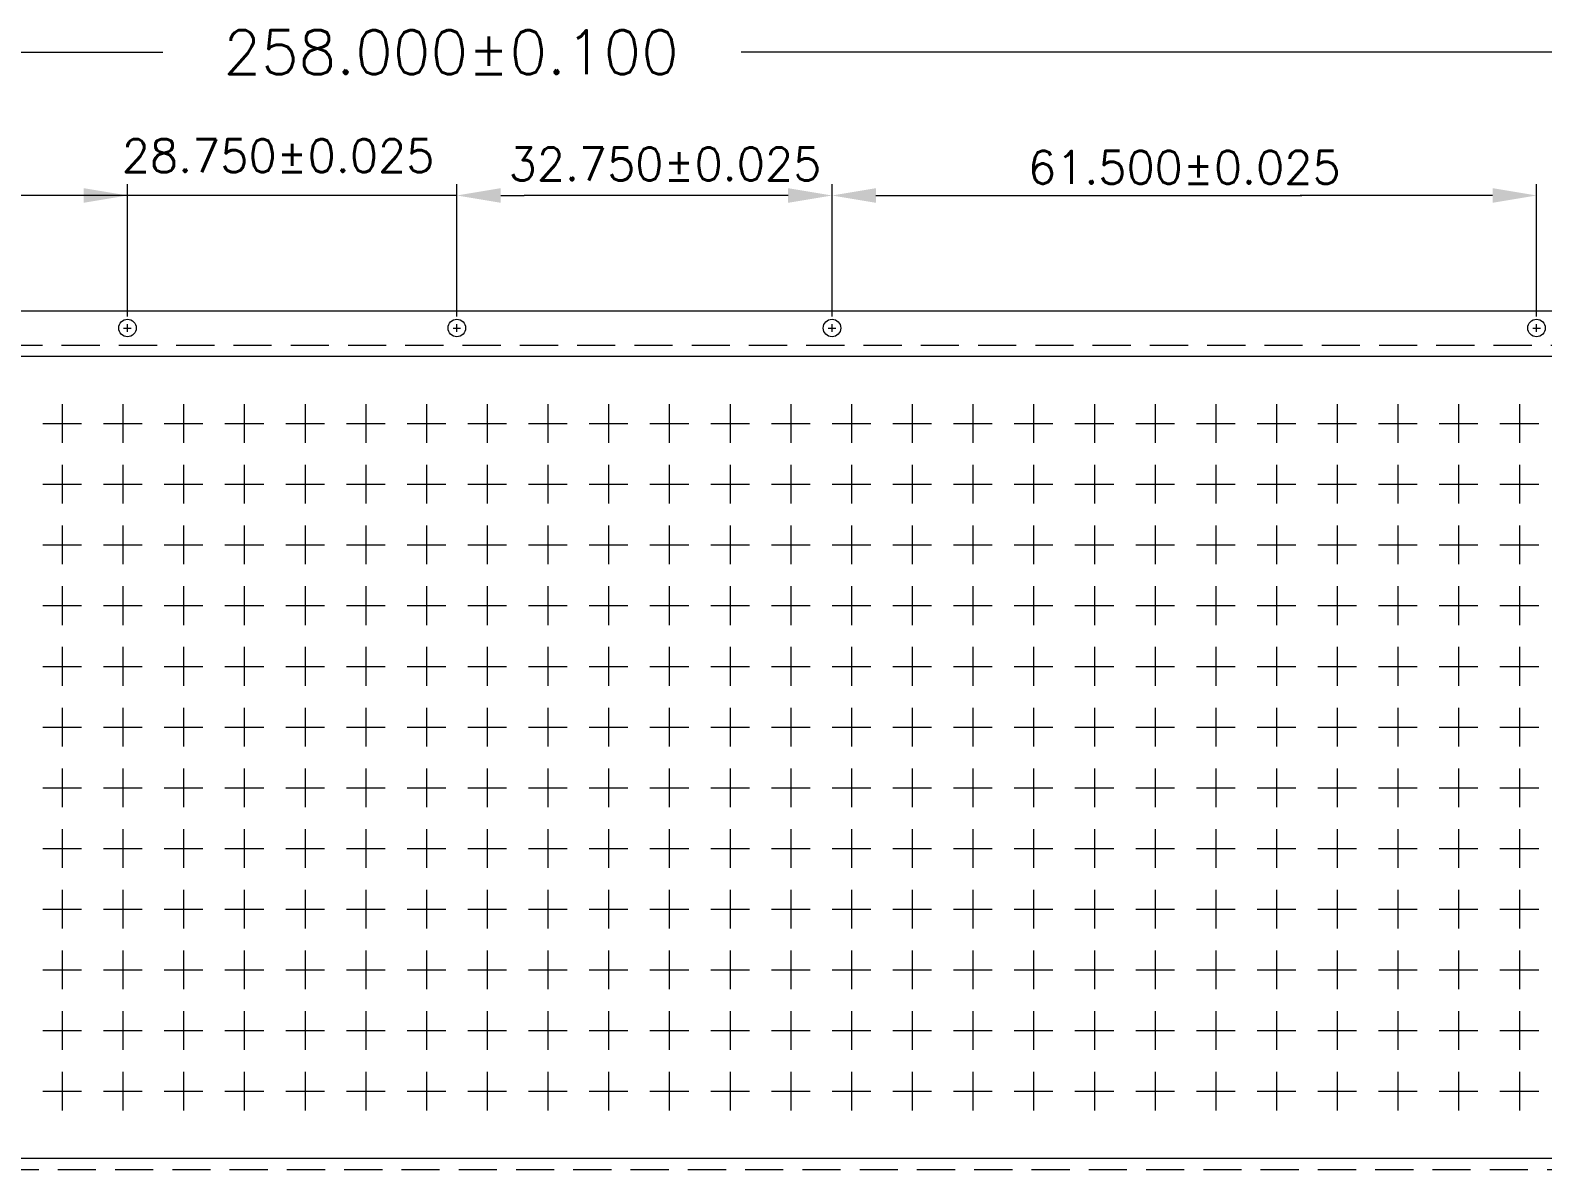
# Model space of a CAD drawing. Header units: millimetres. Extents: x 4026 to 4299, y 1527 to 1783.
# Drawn here: x 4102.36 to 4141.97, y 1619.27 to 1649.11 of the extents above; entities that cross this region are included whole.
import ezdxf

# ---------------------------------------------------------------- set-up
doc = ezdxf.new("R2010")
doc.units = ezdxf.units.MM
doc.linetypes.add('CENTER', pattern=[2, 1.25, -0.25, 0.25, -0.25])
doc.linetypes.add('HIDDEN', pattern=[0.375, 0.25, -0.125])
for name, color, linetype in [('1', 7, 'Continuous'), ('1D', 4, 'Continuous'), ('中心线', 1, 'CENTER')]:
    doc.layers.add(name, color=color, linetype=linetype)
doc.layers.add('标注线', color=3, linetype='Continuous', lineweight=18)
doc.styles.add('SIMPLEX', font='SIMPLEX')

msp = doc.modelspace()

# ---------------------------------------------------------------- linework, layer by layer
at = {"layer": '1', "lineweight": 5}
msp.add_line((4074.9789, 1641.7681, 0.0291), (4151.7789, 1641.7681, 0.0291), dxfattribs=at)
for centre in [(4104.9039, 1641.3145, 0.0291), (4113.5289, 1641.3145, 0.0291), (4123.3539, 1641.3145, 0.0291), (4141.8039, 1641.3145, 0.0291)]:
    msp.add_circle(centre, 0.2286, dxfattribs=at)
at = {"layer": '1D', "lineweight": 5}
for p, q in [((4104.8039, 1641.3145, 0.0291), (4105.0039, 1641.3145, 0.0291)), ((4104.9039, 1641.2145, 0.0291), (4104.9039, 1641.4145, 0.0291)), ((4113.4289, 1641.3145, 0.0291), (4113.6289, 1641.3145, 0.0291)), ((4113.5289, 1641.2145, 0.0291), (4113.5289, 1641.4145, 0.0291)), ((4123.2539, 1641.3145, 0.0291), (4123.4539, 1641.3145, 0.0291)), ((4123.3539, 1641.2145, 0.0291), (4123.3539, 1641.4145, 0.0291)), ((4141.7039, 1641.3145, 0.0291), (4141.9039, 1641.3145, 0.0291)), ((4141.8039, 1641.2145, 0.0291), (4141.8039, 1641.4145, 0.0291))]:
    msp.add_line(p, q, dxfattribs=at)
at = {"layer": '1D', "linetype": 'HIDDEN', "lineweight": 5, "ltscale": 4, "elevation": 0.0291}
msp.add_lwpolyline([(4152.0789, 1619.2681), (4074.6789, 1619.2681), (4074.6789, 1640.8681), (4152.0789, 1640.8681)], close=True, dxfattribs=at)
at = {"layer": '1D', "lineweight": 5, "elevation": 0.0291}
msp.add_lwpolyline([(4076.0289, 1619.5681), (4151.0289, 1619.5681), (4151.0289, 1640.5681), (4076.0289, 1640.5681)], close=True, dxfattribs=at)
at = {"layer": '中心线', "linetype": 'CENTER', "lineweight": 5}
for p, q in [((4103.1939, 1639.3203, 0.0291), (4103.1939, 1638.3059, 0.0291)), ((4104.7839, 1639.3203, 0.0291), (4104.7839, 1638.3059, 0.0291)), ((4106.3739, 1639.3203, 0.0291), (4106.3739, 1638.3059, 0.0291)), ((4107.9639, 1639.3203, 0.0291), (4107.9639, 1638.3059, 0.0291)), ((4109.5539, 1639.3203, 0.0291), (4109.5539, 1638.3059, 0.0291)), ((4111.1439, 1639.3203, 0.0291), (4111.1439, 1638.3059, 0.0291)), ((4112.7339, 1639.3203, 0.0291), (4112.7339, 1638.3059, 0.0291)), ((4114.3239, 1639.3203, 0.0291), (4114.3239, 1638.3059, 0.0291)), ((4115.9139, 1639.3203, 0.0291), (4115.9139, 1638.3059, 0.0291)), ((4117.5039, 1639.3203, 0.0291), (4117.5039, 1638.3059, 0.0291)), ((4119.0939, 1639.3203, 0.0291), (4119.0939, 1638.3059, 0.0291)), ((4120.6839, 1639.3203, 0.0291), (4120.6839, 1638.3059, 0.0291)), ((4122.2739, 1639.3203, 0.0291), (4122.2739, 1638.3059, 0.0291)), ((4123.8639, 1639.3203, 0.0291), (4123.8639, 1638.3059, 0.0291)), ((4125.4539, 1639.3203, 0.0291), (4125.4539, 1638.3059, 0.0291)), ((4127.0439, 1639.3203, 0.0291), (4127.0439, 1638.3059, 0.0291)), ((4128.6339, 1639.3203, 0.0291), (4128.6339, 1638.3059, 0.0291)), ((4130.2239, 1639.3203, 0.0291), (4130.2239, 1638.3059, 0.0291)), ((4131.8139, 1639.3203, 0.0291), (4131.8139, 1638.3059, 0.0291)), ((4133.4039, 1639.3203, 0.0291), (4133.4039, 1638.3059, 0.0291)), ((4134.9939, 1639.3203, 0.0291), (4134.9939, 1638.3059, 0.0291)), ((4136.5839, 1639.3203, 0.0291), (4136.5839, 1638.3059, 0.0291)), ((4138.1739, 1639.3203, 0.0291), (4138.1739, 1638.3059, 0.0291)), ((4139.7639, 1639.3203, 0.0291), (4139.7639, 1638.3059, 0.0291)), ((4141.3539, 1639.3203, 0.0291), (4141.3539, 1638.3059, 0.0291)), ((4102.6867, 1638.8131, 0.0291), (4103.7011, 1638.8131, 0.0291)), ((4104.2767, 1638.8131, 0.0291), (4105.2911, 1638.8131, 0.0291)), ((4105.8667, 1638.8131, 0.0291), (4106.8811, 1638.8131, 0.0291)), ((4107.4567, 1638.8131, 0.0291), (4108.4711, 1638.8131, 0.0291)), ((4109.0467, 1638.8131, 0.0291), (4110.0611, 1638.8131, 0.0291)), ((4110.6367, 1638.8131, 0.0291), (4111.6511, 1638.8131, 0.0291)), ((4112.2267, 1638.8131, 0.0291), (4113.2411, 1638.8131, 0.0291)), ((4113.8167, 1638.8131, 0.0291), (4114.8311, 1638.8131, 0.0291)), ((4115.4067, 1638.8131, 0.0291), (4116.4211, 1638.8131, 0.0291)), ((4116.9967, 1638.8131, 0.0291), (4118.0111, 1638.8131, 0.0291)), ((4118.5867, 1638.8131, 0.0291), (4119.6011, 1638.8131, 0.0291)), ((4120.1767, 1638.8131, 0.0291), (4121.1911, 1638.8131, 0.0291)), ((4121.7667, 1638.8131, 0.0291), (4122.7811, 1638.8131, 0.0291)), ((4123.3567, 1638.8131, 0.0291), (4124.3711, 1638.8131, 0.0291)), ((4124.9467, 1638.8131, 0.0291), (4125.9611, 1638.8131, 0.0291)), ((4126.5367, 1638.8131, 0.0291), (4127.5511, 1638.8131, 0.0291)), ((4128.1267, 1638.8131, 0.0291), (4129.1411, 1638.8131, 0.0291)), ((4129.7167, 1638.8131, 0.0291), (4130.7311, 1638.8131, 0.0291)), ((4131.3067, 1638.8131, 0.0291), (4132.3211, 1638.8131, 0.0291)), ((4132.8967, 1638.8131, 0.0291), (4133.9111, 1638.8131, 0.0291)), ((4134.4867, 1638.8131, 0.0291), (4135.5011, 1638.8131, 0.0291)), ((4136.0767, 1638.8131, 0.0291), (4137.0911, 1638.8131, 0.0291)), ((4137.6667, 1638.8131, 0.0291), (4138.6811, 1638.8131, 0.0291)), ((4139.2567, 1638.8131, 0.0291), (4140.2711, 1638.8131, 0.0291)), ((4140.8467, 1638.8131, 0.0291), (4141.8611, 1638.8131, 0.0291)), ((4103.1939, 1637.7303, 0.0291), (4103.1939, 1636.7159, 0.0291)), ((4104.7839, 1637.7303, 0.0291), (4104.7839, 1636.7159, 0.0291)), ((4106.3739, 1637.7303, 0.0291), (4106.3739, 1636.7159, 0.0291)), ((4107.9639, 1637.7303, 0.0291), (4107.9639, 1636.7159, 0.0291)), ((4109.5539, 1637.7303, 0.0291), (4109.5539, 1636.7159, 0.0291)), ((4111.1439, 1637.7303, 0.0291), (4111.1439, 1636.7159, 0.0291)), ((4112.7339, 1637.7303, 0.0291), (4112.7339, 1636.7159, 0.0291)), ((4114.3239, 1637.7303, 0.0291), (4114.3239, 1636.7159, 0.0291)), ((4115.9139, 1637.7303, 0.0291), (4115.9139, 1636.7159, 0.0291)), ((4117.5039, 1637.7303, 0.0291), (4117.5039, 1636.7159, 0.0291)), ((4119.0939, 1637.7303, 0.0291), (4119.0939, 1636.7159, 0.0291)), ((4120.6839, 1637.7303, 0.0291), (4120.6839, 1636.7159, 0.0291)), ((4122.2739, 1637.7303, 0.0291), (4122.2739, 1636.7159, 0.0291)), ((4123.8639, 1637.7303, 0.0291), (4123.8639, 1636.7159, 0.0291)), ((4125.4539, 1637.7303, 0.0291), (4125.4539, 1636.7159, 0.0291)), ((4127.0439, 1637.7303, 0.0291), (4127.0439, 1636.7159, 0.0291)), ((4128.6339, 1637.7303, 0.0291), (4128.6339, 1636.7159, 0.0291)), ((4130.2239, 1637.7303, 0.0291), (4130.2239, 1636.7159, 0.0291)), ((4131.8139, 1637.7303, 0.0291), (4131.8139, 1636.7159, 0.0291)), ((4133.4039, 1637.7303, 0.0291), (4133.4039, 1636.7159, 0.0291)), ((4134.9939, 1637.7303, 0.0291), (4134.9939, 1636.7159, 0.0291)), ((4136.5839, 1637.7303, 0.0291), (4136.5839, 1636.7159, 0.0291)), ((4138.1739, 1637.7303, 0.0291), (4138.1739, 1636.7159, 0.0291)), ((4139.7639, 1637.7303, 0.0291), (4139.7639, 1636.7159, 0.0291)), ((4141.3539, 1637.7303, 0.0291), (4141.3539, 1636.7159, 0.0291)), ((4102.6867, 1637.2231, 0.0291), (4103.7011, 1637.2231, 0.0291)), ((4104.2767, 1637.2231, 0.0291), (4105.2911, 1637.2231, 0.0291)), ((4105.8667, 1637.2231, 0.0291), (4106.8811, 1637.2231, 0.0291)), ((4107.4567, 1637.2231, 0.0291), (4108.4711, 1637.2231, 0.0291)), ((4109.0467, 1637.2231, 0.0291), (4110.0611, 1637.2231, 0.0291)), ((4110.6367, 1637.2231, 0.0291), (4111.6511, 1637.2231, 0.0291)), ((4112.2267, 1637.2231, 0.0291), (4113.2411, 1637.2231, 0.0291)), ((4113.8167, 1637.2231, 0.0291), (4114.8311, 1637.2231, 0.0291)), ((4115.4067, 1637.2231, 0.0291), (4116.4211, 1637.2231, 0.0291)), ((4116.9967, 1637.2231, 0.0291), (4118.0111, 1637.2231, 0.0291)), ((4118.5867, 1637.2231, 0.0291), (4119.6011, 1637.2231, 0.0291)), ((4120.1767, 1637.2231, 0.0291), (4121.1911, 1637.2231, 0.0291)), ((4121.7667, 1637.2231, 0.0291), (4122.7811, 1637.2231, 0.0291)), ((4123.3567, 1637.2231, 0.0291), (4124.3711, 1637.2231, 0.0291)), ((4124.9467, 1637.2231, 0.0291), (4125.9611, 1637.2231, 0.0291)), ((4126.5367, 1637.2231, 0.0291), (4127.5511, 1637.2231, 0.0291)), ((4128.1267, 1637.2231, 0.0291), (4129.1411, 1637.2231, 0.0291)), ((4129.7167, 1637.2231, 0.0291), (4130.7311, 1637.2231, 0.0291)), ((4131.3067, 1637.2231, 0.0291), (4132.3211, 1637.2231, 0.0291)), ((4132.8967, 1637.2231, 0.0291), (4133.9111, 1637.2231, 0.0291)), ((4134.4867, 1637.2231, 0.0291), (4135.5011, 1637.2231, 0.0291)), ((4136.0767, 1637.2231, 0.0291), (4137.0911, 1637.2231, 0.0291)), ((4137.6667, 1637.2231, 0.0291), (4138.6811, 1637.2231, 0.0291)), ((4139.2567, 1637.2231, 0.0291), (4140.2711, 1637.2231, 0.0291)), ((4140.8467, 1637.2231, 0.0291), (4141.8611, 1637.2231, 0.0291)), ((4103.1939, 1636.1403, 0.0291), (4103.1939, 1635.1259, 0.0291)), ((4104.7839, 1636.1403, 0.0291), (4104.7839, 1635.1259, 0.0291)), ((4106.3739, 1636.1403, 0.0291), (4106.3739, 1635.1259, 0.0291)), ((4107.9639, 1636.1403, 0.0291), (4107.9639, 1635.1259, 0.0291)), ((4109.5539, 1636.1403, 0.0291), (4109.5539, 1635.1259, 0.0291)), ((4111.1439, 1636.1403, 0.0291), (4111.1439, 1635.1259, 0.0291)), ((4112.7339, 1636.1403, 0.0291), (4112.7339, 1635.1259, 0.0291)), ((4114.3239, 1636.1403, 0.0291), (4114.3239, 1635.1259, 0.0291)), ((4115.9139, 1636.1403, 0.0291), (4115.9139, 1635.1259, 0.0291)), ((4117.5039, 1636.1403, 0.0291), (4117.5039, 1635.1259, 0.0291)), ((4119.0939, 1636.1403, 0.0291), (4119.0939, 1635.1259, 0.0291)), ((4120.6839, 1636.1403, 0.0291), (4120.6839, 1635.1259, 0.0291)), ((4122.2739, 1636.1403, 0.0291), (4122.2739, 1635.1259, 0.0291)), ((4123.8639, 1636.1403, 0.0291), (4123.8639, 1635.1259, 0.0291)), ((4125.4539, 1636.1403, 0.0291), (4125.4539, 1635.1259, 0.0291)), ((4127.0439, 1636.1403, 0.0291), (4127.0439, 1635.1259, 0.0291)), ((4128.6339, 1636.1403, 0.0291), (4128.6339, 1635.1259, 0.0291)), ((4130.2239, 1636.1403, 0.0291), (4130.2239, 1635.1259, 0.0291)), ((4131.8139, 1636.1403, 0.0291), (4131.8139, 1635.1259, 0.0291)), ((4133.4039, 1636.1403, 0.0291), (4133.4039, 1635.1259, 0.0291)), ((4134.9939, 1636.1403, 0.0291), (4134.9939, 1635.1259, 0.0291)), ((4136.5839, 1636.1403, 0.0291), (4136.5839, 1635.1259, 0.0291)), ((4138.1739, 1636.1403, 0.0291), (4138.1739, 1635.1259, 0.0291)), ((4139.7639, 1636.1403, 0.0291), (4139.7639, 1635.1259, 0.0291)), ((4141.3539, 1636.1403, 0.0291), (4141.3539, 1635.1259, 0.0291)), ((4102.6867, 1635.6331, 0.0291), (4103.7011, 1635.6331, 0.0291)), ((4104.2767, 1635.6331, 0.0291), (4105.2911, 1635.6331, 0.0291)), ((4105.8667, 1635.6331, 0.0291), (4106.8811, 1635.6331, 0.0291)), ((4107.4567, 1635.6331, 0.0291), (4108.4711, 1635.6331, 0.0291)), ((4109.0467, 1635.6331, 0.0291), (4110.0611, 1635.6331, 0.0291)), ((4110.6367, 1635.6331, 0.0291), (4111.6511, 1635.6331, 0.0291)), ((4112.2267, 1635.6331, 0.0291), (4113.2411, 1635.6331, 0.0291)), ((4113.8167, 1635.6331, 0.0291), (4114.8311, 1635.6331, 0.0291)), ((4115.4067, 1635.6331, 0.0291), (4116.4211, 1635.6331, 0.0291)), ((4116.9967, 1635.6331, 0.0291), (4118.0111, 1635.6331, 0.0291)), ((4118.5867, 1635.6331, 0.0291), (4119.6011, 1635.6331, 0.0291)), ((4120.1767, 1635.6331, 0.0291), (4121.1911, 1635.6331, 0.0291)), ((4121.7667, 1635.6331, 0.0291), (4122.7811, 1635.6331, 0.0291)), ((4123.3567, 1635.6331, 0.0291), (4124.3711, 1635.6331, 0.0291)), ((4124.9467, 1635.6331, 0.0291), (4125.9611, 1635.6331, 0.0291)), ((4126.5367, 1635.6331, 0.0291), (4127.5511, 1635.6331, 0.0291)), ((4128.1267, 1635.6331, 0.0291), (4129.1411, 1635.6331, 0.0291)), ((4129.7167, 1635.6331, 0.0291), (4130.7311, 1635.6331, 0.0291)), ((4131.3067, 1635.6331, 0.0291), (4132.3211, 1635.6331, 0.0291)), ((4132.8967, 1635.6331, 0.0291), (4133.9111, 1635.6331, 0.0291)), ((4134.4867, 1635.6331, 0.0291), (4135.5011, 1635.6331, 0.0291)), ((4136.0767, 1635.6331, 0.0291), (4137.0911, 1635.6331, 0.0291)), ((4137.6667, 1635.6331, 0.0291), (4138.6811, 1635.6331, 0.0291)), ((4139.2567, 1635.6331, 0.0291), (4140.2711, 1635.6331, 0.0291)), ((4140.8467, 1635.6331, 0.0291), (4141.8611, 1635.6331, 0.0291)), ((4103.1939, 1634.5503, 0.0291), (4103.1939, 1633.5359, 0.0291)), ((4104.7839, 1634.5503, 0.0291), (4104.7839, 1633.5359, 0.0291)), ((4106.3739, 1634.5503, 0.0291), (4106.3739, 1633.5359, 0.0291)), ((4107.9639, 1634.5503, 0.0291), (4107.9639, 1633.5359, 0.0291)), ((4109.5539, 1634.5503, 0.0291), (4109.5539, 1633.5359, 0.0291)), ((4111.1439, 1634.5503, 0.0291), (4111.1439, 1633.5359, 0.0291)), ((4112.7339, 1634.5503, 0.0291), (4112.7339, 1633.5359, 0.0291)), ((4114.3239, 1634.5503, 0.0291), (4114.3239, 1633.5359, 0.0291)), ((4115.9139, 1634.5503, 0.0291), (4115.9139, 1633.5359, 0.0291)), ((4117.5039, 1634.5503, 0.0291), (4117.5039, 1633.5359, 0.0291)), ((4119.0939, 1634.5503, 0.0291), (4119.0939, 1633.5359, 0.0291)), ((4120.6839, 1634.5503, 0.0291), (4120.6839, 1633.5359, 0.0291)), ((4122.2739, 1634.5503, 0.0291), (4122.2739, 1633.5359, 0.0291)), ((4123.8639, 1634.5503, 0.0291), (4123.8639, 1633.5359, 0.0291)), ((4125.4539, 1634.5503, 0.0291), (4125.4539, 1633.5359, 0.0291)), ((4127.0439, 1634.5503, 0.0291), (4127.0439, 1633.5359, 0.0291)), ((4128.6339, 1634.5503, 0.0291), (4128.6339, 1633.5359, 0.0291)), ((4130.2239, 1634.5503, 0.0291), (4130.2239, 1633.5359, 0.0291)), ((4131.8139, 1634.5503, 0.0291), (4131.8139, 1633.5359, 0.0291)), ((4133.4039, 1634.5503, 0.0291), (4133.4039, 1633.5359, 0.0291)), ((4134.9939, 1634.5503, 0.0291), (4134.9939, 1633.5359, 0.0291)), ((4136.5839, 1634.5503, 0.0291), (4136.5839, 1633.5359, 0.0291)), ((4138.1739, 1634.5503, 0.0291), (4138.1739, 1633.5359, 0.0291)), ((4139.7639, 1634.5503, 0.0291), (4139.7639, 1633.5359, 0.0291)), ((4141.3539, 1634.5503, 0.0291), (4141.3539, 1633.5359, 0.0291)), ((4102.6867, 1634.0431, 0.0291), (4103.7011, 1634.0431, 0.0291)), ((4104.2767, 1634.0431, 0.0291), (4105.2911, 1634.0431, 0.0291)), ((4105.8667, 1634.0431, 0.0291), (4106.8811, 1634.0431, 0.0291)), ((4107.4567, 1634.0431, 0.0291), (4108.4711, 1634.0431, 0.0291)), ((4109.0467, 1634.0431, 0.0291), (4110.0611, 1634.0431, 0.0291)), ((4110.6367, 1634.0431, 0.0291), (4111.6511, 1634.0431, 0.0291)), ((4112.2267, 1634.0431, 0.0291), (4113.2411, 1634.0431, 0.0291)), ((4113.8167, 1634.0431, 0.0291), (4114.8311, 1634.0431, 0.0291)), ((4115.4067, 1634.0431, 0.0291), (4116.4211, 1634.0431, 0.0291)), ((4116.9967, 1634.0431, 0.0291), (4118.0111, 1634.0431, 0.0291)), ((4118.5867, 1634.0431, 0.0291), (4119.6011, 1634.0431, 0.0291)), ((4120.1767, 1634.0431, 0.0291), (4121.1911, 1634.0431, 0.0291)), ((4121.7667, 1634.0431, 0.0291), (4122.7811, 1634.0431, 0.0291)), ((4123.3567, 1634.0431, 0.0291), (4124.3711, 1634.0431, 0.0291)), ((4124.9467, 1634.0431, 0.0291), (4125.9611, 1634.0431, 0.0291)), ((4126.5367, 1634.0431, 0.0291), (4127.5511, 1634.0431, 0.0291)), ((4128.1267, 1634.0431, 0.0291), (4129.1411, 1634.0431, 0.0291)), ((4129.7167, 1634.0431, 0.0291), (4130.7311, 1634.0431, 0.0291)), ((4131.3067, 1634.0431, 0.0291), (4132.3211, 1634.0431, 0.0291)), ((4132.8967, 1634.0431, 0.0291), (4133.9111, 1634.0431, 0.0291)), ((4134.4867, 1634.0431, 0.0291), (4135.5011, 1634.0431, 0.0291)), ((4136.0767, 1634.0431, 0.0291), (4137.0911, 1634.0431, 0.0291)), ((4137.6667, 1634.0431, 0.0291), (4138.6811, 1634.0431, 0.0291)), ((4139.2567, 1634.0431, 0.0291), (4140.2711, 1634.0431, 0.0291)), ((4140.8467, 1634.0431, 0.0291), (4141.8611, 1634.0431, 0.0291)), ((4103.1939, 1632.9603, 0.0291), (4103.1939, 1631.9459, 0.0291)), ((4104.7839, 1632.9603, 0.0291), (4104.7839, 1631.9459, 0.0291)), ((4106.3739, 1632.9603, 0.0291), (4106.3739, 1631.9459, 0.0291)), ((4107.9639, 1632.9603, 0.0291), (4107.9639, 1631.9459, 0.0291)), ((4109.5539, 1632.9603, 0.0291), (4109.5539, 1631.9459, 0.0291)), ((4111.1439, 1632.9603, 0.0291), (4111.1439, 1631.9459, 0.0291)), ((4112.7339, 1632.9603, 0.0291), (4112.7339, 1631.9459, 0.0291)), ((4114.3239, 1632.9603, 0.0291), (4114.3239, 1631.9459, 0.0291)), ((4115.9139, 1632.9603, 0.0291), (4115.9139, 1631.9459, 0.0291)), ((4117.5039, 1632.9603, 0.0291), (4117.5039, 1631.9459, 0.0291)), ((4119.0939, 1632.9603, 0.0291), (4119.0939, 1631.9459, 0.0291)), ((4120.6839, 1632.9603, 0.0291), (4120.6839, 1631.9459, 0.0291)), ((4122.2739, 1632.9603, 0.0291), (4122.2739, 1631.9459, 0.0291)), ((4123.8639, 1632.9603, 0.0291), (4123.8639, 1631.9459, 0.0291)), ((4125.4539, 1632.9603, 0.0291), (4125.4539, 1631.9459, 0.0291)), ((4127.0439, 1632.9603, 0.0291), (4127.0439, 1631.9459, 0.0291)), ((4128.6339, 1632.9603, 0.0291), (4128.6339, 1631.9459, 0.0291)), ((4130.2239, 1632.9603, 0.0291), (4130.2239, 1631.9459, 0.0291)), ((4131.8139, 1632.9603, 0.0291), (4131.8139, 1631.9459, 0.0291)), ((4133.4039, 1632.9603, 0.0291), (4133.4039, 1631.9459, 0.0291)), ((4134.9939, 1632.9603, 0.0291), (4134.9939, 1631.9459, 0.0291)), ((4136.5839, 1632.9603, 0.0291), (4136.5839, 1631.9459, 0.0291)), ((4138.1739, 1632.9603, 0.0291), (4138.1739, 1631.9459, 0.0291)), ((4139.7639, 1632.9603, 0.0291), (4139.7639, 1631.9459, 0.0291)), ((4141.3539, 1632.9603, 0.0291), (4141.3539, 1631.9459, 0.0291)), ((4102.6867, 1632.4531, 0.0291), (4103.7011, 1632.4531, 0.0291)), ((4104.2767, 1632.4531, 0.0291), (4105.2911, 1632.4531, 0.0291)), ((4105.8667, 1632.4531, 0.0291), (4106.8811, 1632.4531, 0.0291)), ((4107.4567, 1632.4531, 0.0291), (4108.4711, 1632.4531, 0.0291)), ((4109.0467, 1632.4531, 0.0291), (4110.0611, 1632.4531, 0.0291)), ((4110.6367, 1632.4531, 0.0291), (4111.6511, 1632.4531, 0.0291)), ((4112.2267, 1632.4531, 0.0291), (4113.2411, 1632.4531, 0.0291)), ((4113.8167, 1632.4531, 0.0291), (4114.8311, 1632.4531, 0.0291)), ((4115.4067, 1632.4531, 0.0291), (4116.4211, 1632.4531, 0.0291)), ((4116.9967, 1632.4531, 0.0291), (4118.0111, 1632.4531, 0.0291)), ((4118.5867, 1632.4531, 0.0291), (4119.6011, 1632.4531, 0.0291)), ((4120.1767, 1632.4531, 0.0291), (4121.1911, 1632.4531, 0.0291)), ((4121.7667, 1632.4531, 0.0291), (4122.7811, 1632.4531, 0.0291)), ((4123.3567, 1632.4531, 0.0291), (4124.3711, 1632.4531, 0.0291)), ((4124.9467, 1632.4531, 0.0291), (4125.9611, 1632.4531, 0.0291)), ((4126.5367, 1632.4531, 0.0291), (4127.5511, 1632.4531, 0.0291)), ((4128.1267, 1632.4531, 0.0291), (4129.1411, 1632.4531, 0.0291)), ((4129.7167, 1632.4531, 0.0291), (4130.7311, 1632.4531, 0.0291)), ((4131.3067, 1632.4531, 0.0291), (4132.3211, 1632.4531, 0.0291)), ((4132.8967, 1632.4531, 0.0291), (4133.9111, 1632.4531, 0.0291)), ((4134.4867, 1632.4531, 0.0291), (4135.5011, 1632.4531, 0.0291)), ((4136.0767, 1632.4531, 0.0291), (4137.0911, 1632.4531, 0.0291)), ((4137.6667, 1632.4531, 0.0291), (4138.6811, 1632.4531, 0.0291)), ((4139.2567, 1632.4531, 0.0291), (4140.2711, 1632.4531, 0.0291)), ((4140.8467, 1632.4531, 0.0291), (4141.8611, 1632.4531, 0.0291)), ((4103.1939, 1631.3703, 0.0291), (4103.1939, 1630.3559, 0.0291)), ((4104.7839, 1631.3703, 0.0291), (4104.7839, 1630.3559, 0.0291)), ((4106.3739, 1631.3703, 0.0291), (4106.3739, 1630.3559, 0.0291)), ((4107.9639, 1631.3703, 0.0291), (4107.9639, 1630.3559, 0.0291)), ((4109.5539, 1631.3703, 0.0291), (4109.5539, 1630.3559, 0.0291)), ((4111.1439, 1631.3703, 0.0291), (4111.1439, 1630.3559, 0.0291)), ((4112.7339, 1631.3703, 0.0291), (4112.7339, 1630.3559, 0.0291)), ((4114.3239, 1631.3703, 0.0291), (4114.3239, 1630.3559, 0.0291)), ((4115.9139, 1631.3703, 0.0291), (4115.9139, 1630.3559, 0.0291)), ((4117.5039, 1631.3703, 0.0291), (4117.5039, 1630.3559, 0.0291)), ((4119.0939, 1631.3703, 0.0291), (4119.0939, 1630.3559, 0.0291)), ((4120.6839, 1631.3703, 0.0291), (4120.6839, 1630.3559, 0.0291)), ((4122.2739, 1631.3703, 0.0291), (4122.2739, 1630.3559, 0.0291)), ((4123.8639, 1631.3703, 0.0291), (4123.8639, 1630.3559, 0.0291)), ((4125.4539, 1631.3703, 0.0291), (4125.4539, 1630.3559, 0.0291)), ((4127.0439, 1631.3703, 0.0291), (4127.0439, 1630.3559, 0.0291)), ((4128.6339, 1631.3703, 0.0291), (4128.6339, 1630.3559, 0.0291)), ((4130.2239, 1631.3703, 0.0291), (4130.2239, 1630.3559, 0.0291)), ((4131.8139, 1631.3703, 0.0291), (4131.8139, 1630.3559, 0.0291)), ((4133.4039, 1631.3703, 0.0291), (4133.4039, 1630.3559, 0.0291)), ((4134.9939, 1631.3703, 0.0291), (4134.9939, 1630.3559, 0.0291)), ((4136.5839, 1631.3703, 0.0291), (4136.5839, 1630.3559, 0.0291)), ((4138.1739, 1631.3703, 0.0291), (4138.1739, 1630.3559, 0.0291)), ((4139.7639, 1631.3703, 0.0291), (4139.7639, 1630.3559, 0.0291)), ((4141.3539, 1631.3703, 0.0291), (4141.3539, 1630.3559, 0.0291)), ((4102.6867, 1630.8631, 0.0291), (4103.7011, 1630.8631, 0.0291)), ((4104.2767, 1630.8631, 0.0291), (4105.2911, 1630.8631, 0.0291)), ((4105.8667, 1630.8631, 0.0291), (4106.8811, 1630.8631, 0.0291)), ((4107.4567, 1630.8631, 0.0291), (4108.4711, 1630.8631, 0.0291)), ((4109.0467, 1630.8631, 0.0291), (4110.0611, 1630.8631, 0.0291)), ((4110.6367, 1630.8631, 0.0291), (4111.6511, 1630.8631, 0.0291)), ((4112.2267, 1630.8631, 0.0291), (4113.2411, 1630.8631, 0.0291)), ((4113.8167, 1630.8631, 0.0291), (4114.8311, 1630.8631, 0.0291)), ((4115.4067, 1630.8631, 0.0291), (4116.4211, 1630.8631, 0.0291)), ((4116.9967, 1630.8631, 0.0291), (4118.0111, 1630.8631, 0.0291)), ((4118.5867, 1630.8631, 0.0291), (4119.6011, 1630.8631, 0.0291)), ((4120.1767, 1630.8631, 0.0291), (4121.1911, 1630.8631, 0.0291)), ((4121.7667, 1630.8631, 0.0291), (4122.7811, 1630.8631, 0.0291)), ((4123.3567, 1630.8631, 0.0291), (4124.3711, 1630.8631, 0.0291)), ((4124.9467, 1630.8631, 0.0291), (4125.9611, 1630.8631, 0.0291)), ((4126.5367, 1630.8631, 0.0291), (4127.5511, 1630.8631, 0.0291)), ((4128.1267, 1630.8631, 0.0291), (4129.1411, 1630.8631, 0.0291)), ((4129.7167, 1630.8631, 0.0291), (4130.7311, 1630.8631, 0.0291)), ((4131.3067, 1630.8631, 0.0291), (4132.3211, 1630.8631, 0.0291)), ((4132.8967, 1630.8631, 0.0291), (4133.9111, 1630.8631, 0.0291)), ((4134.4867, 1630.8631, 0.0291), (4135.5011, 1630.8631, 0.0291)), ((4136.0767, 1630.8631, 0.0291), (4137.0911, 1630.8631, 0.0291)), ((4137.6667, 1630.8631, 0.0291), (4138.6811, 1630.8631, 0.0291)), ((4139.2567, 1630.8631, 0.0291), (4140.2711, 1630.8631, 0.0291)), ((4140.8467, 1630.8631, 0.0291), (4141.8611, 1630.8631, 0.0291)), ((4103.1939, 1629.7803, 0.0291), (4103.1939, 1628.7659, 0.0291)), ((4104.7839, 1629.7803, 0.0291), (4104.7839, 1628.7659, 0.0291)), ((4106.3739, 1629.7803, 0.0291), (4106.3739, 1628.7659, 0.0291)), ((4107.9639, 1629.7803, 0.0291), (4107.9639, 1628.7659, 0.0291)), ((4109.5539, 1629.7803, 0.0291), (4109.5539, 1628.7659, 0.0291)), ((4111.1439, 1629.7803, 0.0291), (4111.1439, 1628.7659, 0.0291)), ((4112.7339, 1629.7803, 0.0291), (4112.7339, 1628.7659, 0.0291)), ((4114.3239, 1629.7803, 0.0291), (4114.3239, 1628.7659, 0.0291)), ((4115.9139, 1629.7803, 0.0291), (4115.9139, 1628.7659, 0.0291)), ((4117.5039, 1629.7803, 0.0291), (4117.5039, 1628.7659, 0.0291)), ((4119.0939, 1629.7803, 0.0291), (4119.0939, 1628.7659, 0.0291)), ((4120.6839, 1629.7803, 0.0291), (4120.6839, 1628.7659, 0.0291)), ((4122.2739, 1629.7803, 0.0291), (4122.2739, 1628.7659, 0.0291)), ((4123.8639, 1629.7803, 0.0291), (4123.8639, 1628.7659, 0.0291)), ((4125.4539, 1629.7803, 0.0291), (4125.4539, 1628.7659, 0.0291)), ((4127.0439, 1629.7803, 0.0291), (4127.0439, 1628.7659, 0.0291)), ((4128.6339, 1629.7803, 0.0291), (4128.6339, 1628.7659, 0.0291)), ((4130.2239, 1629.7803, 0.0291), (4130.2239, 1628.7659, 0.0291)), ((4131.8139, 1629.7803, 0.0291), (4131.8139, 1628.7659, 0.0291)), ((4133.4039, 1629.7803, 0.0291), (4133.4039, 1628.7659, 0.0291)), ((4134.9939, 1629.7803, 0.0291), (4134.9939, 1628.7659, 0.0291)), ((4136.5839, 1629.7803, 0.0291), (4136.5839, 1628.7659, 0.0291)), ((4138.1739, 1629.7803, 0.0291), (4138.1739, 1628.7659, 0.0291)), ((4139.7639, 1629.7803, 0.0291), (4139.7639, 1628.7659, 0.0291)), ((4141.3539, 1629.7803, 0.0291), (4141.3539, 1628.7659, 0.0291)), ((4102.6867, 1629.2731, 0.0291), (4103.7011, 1629.2731, 0.0291)), ((4104.2767, 1629.2731, 0.0291), (4105.2911, 1629.2731, 0.0291)), ((4105.8667, 1629.2731, 0.0291), (4106.8811, 1629.2731, 0.0291)), ((4107.4567, 1629.2731, 0.0291), (4108.4711, 1629.2731, 0.0291)), ((4109.0467, 1629.2731, 0.0291), (4110.0611, 1629.2731, 0.0291)), ((4110.6367, 1629.2731, 0.0291), (4111.6511, 1629.2731, 0.0291)), ((4112.2267, 1629.2731, 0.0291), (4113.2411, 1629.2731, 0.0291)), ((4113.8167, 1629.2731, 0.0291), (4114.8311, 1629.2731, 0.0291)), ((4115.4067, 1629.2731, 0.0291), (4116.4211, 1629.2731, 0.0291)), ((4116.9967, 1629.2731, 0.0291), (4118.0111, 1629.2731, 0.0291)), ((4118.5867, 1629.2731, 0.0291), (4119.6011, 1629.2731, 0.0291)), ((4120.1767, 1629.2731, 0.0291), (4121.1911, 1629.2731, 0.0291)), ((4121.7667, 1629.2731, 0.0291), (4122.7811, 1629.2731, 0.0291)), ((4123.3567, 1629.2731, 0.0291), (4124.3711, 1629.2731, 0.0291)), ((4124.9467, 1629.2731, 0.0291), (4125.9611, 1629.2731, 0.0291)), ((4126.5367, 1629.2731, 0.0291), (4127.5511, 1629.2731, 0.0291)), ((4128.1267, 1629.2731, 0.0291), (4129.1411, 1629.2731, 0.0291)), ((4129.7167, 1629.2731, 0.0291), (4130.7311, 1629.2731, 0.0291)), ((4131.3067, 1629.2731, 0.0291), (4132.3211, 1629.2731, 0.0291)), ((4132.8967, 1629.2731, 0.0291), (4133.9111, 1629.2731, 0.0291)), ((4134.4867, 1629.2731, 0.0291), (4135.5011, 1629.2731, 0.0291)), ((4136.0767, 1629.2731, 0.0291), (4137.0911, 1629.2731, 0.0291)), ((4137.6667, 1629.2731, 0.0291), (4138.6811, 1629.2731, 0.0291)), ((4139.2567, 1629.2731, 0.0291), (4140.2711, 1629.2731, 0.0291)), ((4140.8467, 1629.2731, 0.0291), (4141.8611, 1629.2731, 0.0291)), ((4103.1939, 1628.1903, 0.0291), (4103.1939, 1627.1759, 0.0291)), ((4104.7839, 1628.1903, 0.0291), (4104.7839, 1627.1759, 0.0291)), ((4106.3739, 1628.1903, 0.0291), (4106.3739, 1627.1759, 0.0291)), ((4107.9639, 1628.1903, 0.0291), (4107.9639, 1627.1759, 0.0291)), ((4109.5539, 1628.1903, 0.0291), (4109.5539, 1627.1759, 0.0291)), ((4111.1439, 1628.1903, 0.0291), (4111.1439, 1627.1759, 0.0291)), ((4112.7339, 1628.1903, 0.0291), (4112.7339, 1627.1759, 0.0291)), ((4114.3239, 1628.1903, 0.0291), (4114.3239, 1627.1759, 0.0291)), ((4115.9139, 1628.1903, 0.0291), (4115.9139, 1627.1759, 0.0291)), ((4117.5039, 1628.1903, 0.0291), (4117.5039, 1627.1759, 0.0291)), ((4119.0939, 1628.1903, 0.0291), (4119.0939, 1627.1759, 0.0291)), ((4120.6839, 1628.1903, 0.0291), (4120.6839, 1627.1759, 0.0291)), ((4122.2739, 1628.1903, 0.0291), (4122.2739, 1627.1759, 0.0291)), ((4123.8639, 1628.1903, 0.0291), (4123.8639, 1627.1759, 0.0291)), ((4125.4539, 1628.1903, 0.0291), (4125.4539, 1627.1759, 0.0291)), ((4127.0439, 1628.1903, 0.0291), (4127.0439, 1627.1759, 0.0291)), ((4128.6339, 1628.1903, 0.0291), (4128.6339, 1627.1759, 0.0291)), ((4130.2239, 1628.1903, 0.0291), (4130.2239, 1627.1759, 0.0291)), ((4131.8139, 1628.1903, 0.0291), (4131.8139, 1627.1759, 0.0291)), ((4133.4039, 1628.1903, 0.0291), (4133.4039, 1627.1759, 0.0291)), ((4134.9939, 1628.1903, 0.0291), (4134.9939, 1627.1759, 0.0291)), ((4136.5839, 1628.1903, 0.0291), (4136.5839, 1627.1759, 0.0291)), ((4138.1739, 1628.1903, 0.0291), (4138.1739, 1627.1759, 0.0291)), ((4139.7639, 1628.1903, 0.0291), (4139.7639, 1627.1759, 0.0291)), ((4141.3539, 1628.1903, 0.0291), (4141.3539, 1627.1759, 0.0291)), ((4102.6867, 1627.6831, 0.0291), (4103.7011, 1627.6831, 0.0291)), ((4104.2767, 1627.6831, 0.0291), (4105.2911, 1627.6831, 0.0291)), ((4105.8667, 1627.6831, 0.0291), (4106.8811, 1627.6831, 0.0291)), ((4107.4567, 1627.6831, 0.0291), (4108.4711, 1627.6831, 0.0291)), ((4109.0467, 1627.6831, 0.0291), (4110.0611, 1627.6831, 0.0291)), ((4110.6367, 1627.6831, 0.0291), (4111.6511, 1627.6831, 0.0291)), ((4112.2267, 1627.6831, 0.0291), (4113.2411, 1627.6831, 0.0291)), ((4113.8167, 1627.6831, 0.0291), (4114.8311, 1627.6831, 0.0291)), ((4115.4067, 1627.6831, 0.0291), (4116.4211, 1627.6831, 0.0291)), ((4116.9967, 1627.6831, 0.0291), (4118.0111, 1627.6831, 0.0291)), ((4118.5867, 1627.6831, 0.0291), (4119.6011, 1627.6831, 0.0291)), ((4120.1767, 1627.6831, 0.0291), (4121.1911, 1627.6831, 0.0291)), ((4121.7667, 1627.6831, 0.0291), (4122.7811, 1627.6831, 0.0291)), ((4123.3567, 1627.6831, 0.0291), (4124.3711, 1627.6831, 0.0291)), ((4124.9467, 1627.6831, 0.0291), (4125.9611, 1627.6831, 0.0291)), ((4126.5367, 1627.6831, 0.0291), (4127.5511, 1627.6831, 0.0291)), ((4128.1267, 1627.6831, 0.0291), (4129.1411, 1627.6831, 0.0291)), ((4129.7167, 1627.6831, 0.0291), (4130.7311, 1627.6831, 0.0291)), ((4131.3067, 1627.6831, 0.0291), (4132.3211, 1627.6831, 0.0291)), ((4132.8967, 1627.6831, 0.0291), (4133.9111, 1627.6831, 0.0291)), ((4134.4867, 1627.6831, 0.0291), (4135.5011, 1627.6831, 0.0291)), ((4136.0767, 1627.6831, 0.0291), (4137.0911, 1627.6831, 0.0291)), ((4137.6667, 1627.6831, 0.0291), (4138.6811, 1627.6831, 0.0291)), ((4139.2567, 1627.6831, 0.0291), (4140.2711, 1627.6831, 0.0291)), ((4140.8467, 1627.6831, 0.0291), (4141.8611, 1627.6831, 0.0291)), ((4103.1939, 1626.6003, 0.0291), (4103.1939, 1625.5859, 0.0291)), ((4104.7839, 1626.6003, 0.0291), (4104.7839, 1625.5859, 0.0291)), ((4106.3739, 1626.6003, 0.0291), (4106.3739, 1625.5859, 0.0291)), ((4107.9639, 1626.6003, 0.0291), (4107.9639, 1625.5859, 0.0291)), ((4109.5539, 1626.6003, 0.0291), (4109.5539, 1625.5859, 0.0291)), ((4111.1439, 1626.6003, 0.0291), (4111.1439, 1625.5859, 0.0291)), ((4112.7339, 1626.6003, 0.0291), (4112.7339, 1625.5859, 0.0291)), ((4114.3239, 1626.6003, 0.0291), (4114.3239, 1625.5859, 0.0291)), ((4115.9139, 1626.6003, 0.0291), (4115.9139, 1625.5859, 0.0291)), ((4117.5039, 1626.6003, 0.0291), (4117.5039, 1625.5859, 0.0291)), ((4119.0939, 1626.6003, 0.0291), (4119.0939, 1625.5859, 0.0291)), ((4120.6839, 1626.6003, 0.0291), (4120.6839, 1625.5859, 0.0291)), ((4122.2739, 1626.6003, 0.0291), (4122.2739, 1625.5859, 0.0291)), ((4123.8639, 1626.6003, 0.0291), (4123.8639, 1625.5859, 0.0291)), ((4125.4539, 1626.6003, 0.0291), (4125.4539, 1625.5859, 0.0291)), ((4127.0439, 1626.6003, 0.0291), (4127.0439, 1625.5859, 0.0291)), ((4128.6339, 1626.6003, 0.0291), (4128.6339, 1625.5859, 0.0291)), ((4130.2239, 1626.6003, 0.0291), (4130.2239, 1625.5859, 0.0291)), ((4131.8139, 1626.6003, 0.0291), (4131.8139, 1625.5859, 0.0291)), ((4133.4039, 1626.6003, 0.0291), (4133.4039, 1625.5859, 0.0291)), ((4134.9939, 1626.6003, 0.0291), (4134.9939, 1625.5859, 0.0291)), ((4136.5839, 1626.6003, 0.0291), (4136.5839, 1625.5859, 0.0291)), ((4138.1739, 1626.6003, 0.0291), (4138.1739, 1625.5859, 0.0291)), ((4139.7639, 1626.6003, 0.0291), (4139.7639, 1625.5859, 0.0291)), ((4141.3539, 1626.6003, 0.0291), (4141.3539, 1625.5859, 0.0291)), ((4102.6867, 1626.0931, 0.0291), (4103.7011, 1626.0931, 0.0291)), ((4104.2767, 1626.0931, 0.0291), (4105.2911, 1626.0931, 0.0291)), ((4105.8667, 1626.0931, 0.0291), (4106.8811, 1626.0931, 0.0291)), ((4107.4567, 1626.0931, 0.0291), (4108.4711, 1626.0931, 0.0291)), ((4109.0467, 1626.0931, 0.0291), (4110.0611, 1626.0931, 0.0291)), ((4110.6367, 1626.0931, 0.0291), (4111.6511, 1626.0931, 0.0291)), ((4112.2267, 1626.0931, 0.0291), (4113.2411, 1626.0931, 0.0291)), ((4113.8167, 1626.0931, 0.0291), (4114.8311, 1626.0931, 0.0291)), ((4115.4067, 1626.0931, 0.0291), (4116.4211, 1626.0931, 0.0291)), ((4116.9967, 1626.0931, 0.0291), (4118.0111, 1626.0931, 0.0291)), ((4118.5867, 1626.0931, 0.0291), (4119.6011, 1626.0931, 0.0291)), ((4120.1767, 1626.0931, 0.0291), (4121.1911, 1626.0931, 0.0291)), ((4121.7667, 1626.0931, 0.0291), (4122.7811, 1626.0931, 0.0291)), ((4123.3567, 1626.0931, 0.0291), (4124.3711, 1626.0931, 0.0291)), ((4124.9467, 1626.0931, 0.0291), (4125.9611, 1626.0931, 0.0291)), ((4126.5367, 1626.0931, 0.0291), (4127.5511, 1626.0931, 0.0291)), ((4128.1267, 1626.0931, 0.0291), (4129.1411, 1626.0931, 0.0291)), ((4129.7167, 1626.0931, 0.0291), (4130.7311, 1626.0931, 0.0291)), ((4131.3067, 1626.0931, 0.0291), (4132.3211, 1626.0931, 0.0291)), ((4132.8967, 1626.0931, 0.0291), (4133.9111, 1626.0931, 0.0291)), ((4134.4867, 1626.0931, 0.0291), (4135.5011, 1626.0931, 0.0291)), ((4136.0767, 1626.0931, 0.0291), (4137.0911, 1626.0931, 0.0291)), ((4137.6667, 1626.0931, 0.0291), (4138.6811, 1626.0931, 0.0291)), ((4139.2567, 1626.0931, 0.0291), (4140.2711, 1626.0931, 0.0291)), ((4140.8467, 1626.0931, 0.0291), (4141.8611, 1626.0931, 0.0291)), ((4103.1939, 1625.0103, 0.0291), (4103.1939, 1623.9959, 0.0291)), ((4104.7839, 1625.0103, 0.0291), (4104.7839, 1623.9959, 0.0291)), ((4106.3739, 1625.0103, 0.0291), (4106.3739, 1623.9959, 0.0291)), ((4107.9639, 1625.0103, 0.0291), (4107.9639, 1623.9959, 0.0291)), ((4109.5539, 1625.0103, 0.0291), (4109.5539, 1623.9959, 0.0291)), ((4111.1439, 1625.0103, 0.0291), (4111.1439, 1623.9959, 0.0291)), ((4112.7339, 1625.0103, 0.0291), (4112.7339, 1623.9959, 0.0291)), ((4114.3239, 1625.0103, 0.0291), (4114.3239, 1623.9959, 0.0291)), ((4115.9139, 1625.0103, 0.0291), (4115.9139, 1623.9959, 0.0291)), ((4117.5039, 1625.0103, 0.0291), (4117.5039, 1623.9959, 0.0291)), ((4119.0939, 1625.0103, 0.0291), (4119.0939, 1623.9959, 0.0291)), ((4120.6839, 1625.0103, 0.0291), (4120.6839, 1623.9959, 0.0291)), ((4122.2739, 1625.0103, 0.0291), (4122.2739, 1623.9959, 0.0291)), ((4123.8639, 1625.0103, 0.0291), (4123.8639, 1623.9959, 0.0291)), ((4125.4539, 1625.0103, 0.0291), (4125.4539, 1623.9959, 0.0291)), ((4127.0439, 1625.0103, 0.0291), (4127.0439, 1623.9959, 0.0291)), ((4128.6339, 1625.0103, 0.0291), (4128.6339, 1623.9959, 0.0291)), ((4130.2239, 1625.0103, 0.0291), (4130.2239, 1623.9959, 0.0291)), ((4131.8139, 1625.0103, 0.0291), (4131.8139, 1623.9959, 0.0291)), ((4133.4039, 1625.0103, 0.0291), (4133.4039, 1623.9959, 0.0291)), ((4134.9939, 1625.0103, 0.0291), (4134.9939, 1623.9959, 0.0291)), ((4136.5839, 1625.0103, 0.0291), (4136.5839, 1623.9959, 0.0291)), ((4138.1739, 1625.0103, 0.0291), (4138.1739, 1623.9959, 0.0291)), ((4139.7639, 1625.0103, 0.0291), (4139.7639, 1623.9959, 0.0291)), ((4141.3539, 1625.0103, 0.0291), (4141.3539, 1623.9959, 0.0291)), ((4102.6867, 1624.5031, 0.0291), (4103.7011, 1624.5031, 0.0291)), ((4104.2767, 1624.5031, 0.0291), (4105.2911, 1624.5031, 0.0291)), ((4105.8667, 1624.5031, 0.0291), (4106.8811, 1624.5031, 0.0291)), ((4107.4567, 1624.5031, 0.0291), (4108.4711, 1624.5031, 0.0291)), ((4109.0467, 1624.5031, 0.0291), (4110.0611, 1624.5031, 0.0291)), ((4110.6367, 1624.5031, 0.0291), (4111.6511, 1624.5031, 0.0291)), ((4112.2267, 1624.5031, 0.0291), (4113.2411, 1624.5031, 0.0291)), ((4113.8167, 1624.5031, 0.0291), (4114.8311, 1624.5031, 0.0291)), ((4115.4067, 1624.5031, 0.0291), (4116.4211, 1624.5031, 0.0291)), ((4116.9967, 1624.5031, 0.0291), (4118.0111, 1624.5031, 0.0291)), ((4118.5867, 1624.5031, 0.0291), (4119.6011, 1624.5031, 0.0291)), ((4120.1767, 1624.5031, 0.0291), (4121.1911, 1624.5031, 0.0291)), ((4121.7667, 1624.5031, 0.0291), (4122.7811, 1624.5031, 0.0291)), ((4123.3567, 1624.5031, 0.0291), (4124.3711, 1624.5031, 0.0291)), ((4124.9467, 1624.5031, 0.0291), (4125.9611, 1624.5031, 0.0291)), ((4126.5367, 1624.5031, 0.0291), (4127.5511, 1624.5031, 0.0291)), ((4128.1267, 1624.5031, 0.0291), (4129.1411, 1624.5031, 0.0291)), ((4129.7167, 1624.5031, 0.0291), (4130.7311, 1624.5031, 0.0291)), ((4131.3067, 1624.5031, 0.0291), (4132.3211, 1624.5031, 0.0291)), ((4132.8967, 1624.5031, 0.0291), (4133.9111, 1624.5031, 0.0291)), ((4134.4867, 1624.5031, 0.0291), (4135.5011, 1624.5031, 0.0291)), ((4136.0767, 1624.5031, 0.0291), (4137.0911, 1624.5031, 0.0291)), ((4137.6667, 1624.5031, 0.0291), (4138.6811, 1624.5031, 0.0291)), ((4139.2567, 1624.5031, 0.0291), (4140.2711, 1624.5031, 0.0291)), ((4140.8467, 1624.5031, 0.0291), (4141.8611, 1624.5031, 0.0291)), ((4103.1939, 1623.4203, 0.0291), (4103.1939, 1622.4059, 0.0291)), ((4104.7839, 1623.4203, 0.0291), (4104.7839, 1622.4059, 0.0291)), ((4106.3739, 1623.4203, 0.0291), (4106.3739, 1622.4059, 0.0291)), ((4107.9639, 1623.4203, 0.0291), (4107.9639, 1622.4059, 0.0291)), ((4109.5539, 1623.4203, 0.0291), (4109.5539, 1622.4059, 0.0291)), ((4111.1439, 1623.4203, 0.0291), (4111.1439, 1622.4059, 0.0291)), ((4112.7339, 1623.4203, 0.0291), (4112.7339, 1622.4059, 0.0291)), ((4114.3239, 1623.4203, 0.0291), (4114.3239, 1622.4059, 0.0291)), ((4115.9139, 1623.4203, 0.0291), (4115.9139, 1622.4059, 0.0291)), ((4117.5039, 1623.4203, 0.0291), (4117.5039, 1622.4059, 0.0291)), ((4119.0939, 1623.4203, 0.0291), (4119.0939, 1622.4059, 0.0291)), ((4120.6839, 1623.4203, 0.0291), (4120.6839, 1622.4059, 0.0291)), ((4122.2739, 1623.4203, 0.0291), (4122.2739, 1622.4059, 0.0291)), ((4123.8639, 1623.4203, 0.0291), (4123.8639, 1622.4059, 0.0291)), ((4125.4539, 1623.4203, 0.0291), (4125.4539, 1622.4059, 0.0291)), ((4127.0439, 1623.4203, 0.0291), (4127.0439, 1622.4059, 0.0291)), ((4128.6339, 1623.4203, 0.0291), (4128.6339, 1622.4059, 0.0291)), ((4130.2239, 1623.4203, 0.0291), (4130.2239, 1622.4059, 0.0291)), ((4131.8139, 1623.4203, 0.0291), (4131.8139, 1622.4059, 0.0291)), ((4133.4039, 1623.4203, 0.0291), (4133.4039, 1622.4059, 0.0291)), ((4134.9939, 1623.4203, 0.0291), (4134.9939, 1622.4059, 0.0291)), ((4136.5839, 1623.4203, 0.0291), (4136.5839, 1622.4059, 0.0291)), ((4138.1739, 1623.4203, 0.0291), (4138.1739, 1622.4059, 0.0291)), ((4139.7639, 1623.4203, 0.0291), (4139.7639, 1622.4059, 0.0291)), ((4141.3539, 1623.4203, 0.0291), (4141.3539, 1622.4059, 0.0291)), ((4102.6867, 1622.9131, 0.0291), (4103.7011, 1622.9131, 0.0291)), ((4104.2767, 1622.9131, 0.0291), (4105.2911, 1622.9131, 0.0291)), ((4105.8667, 1622.9131, 0.0291), (4106.8811, 1622.9131, 0.0291)), ((4107.4567, 1622.9131, 0.0291), (4108.4711, 1622.9131, 0.0291)), ((4109.0467, 1622.9131, 0.0291), (4110.0611, 1622.9131, 0.0291)), ((4110.6367, 1622.9131, 0.0291), (4111.6511, 1622.9131, 0.0291)), ((4112.2267, 1622.9131, 0.0291), (4113.2411, 1622.9131, 0.0291)), ((4113.8167, 1622.9131, 0.0291), (4114.8311, 1622.9131, 0.0291)), ((4115.4067, 1622.9131, 0.0291), (4116.4211, 1622.9131, 0.0291)), ((4116.9967, 1622.9131, 0.0291), (4118.0111, 1622.9131, 0.0291)), ((4118.5867, 1622.9131, 0.0291), (4119.6011, 1622.9131, 0.0291)), ((4120.1767, 1622.9131, 0.0291), (4121.1911, 1622.9131, 0.0291)), ((4121.7667, 1622.9131, 0.0291), (4122.7811, 1622.9131, 0.0291)), ((4123.3567, 1622.9131, 0.0291), (4124.3711, 1622.9131, 0.0291)), ((4124.9467, 1622.9131, 0.0291), (4125.9611, 1622.9131, 0.0291)), ((4126.5367, 1622.9131, 0.0291), (4127.5511, 1622.9131, 0.0291)), ((4128.1267, 1622.9131, 0.0291), (4129.1411, 1622.9131, 0.0291)), ((4129.7167, 1622.9131, 0.0291), (4130.7311, 1622.9131, 0.0291)), ((4131.3067, 1622.9131, 0.0291), (4132.3211, 1622.9131, 0.0291)), ((4132.8967, 1622.9131, 0.0291), (4133.9111, 1622.9131, 0.0291)), ((4134.4867, 1622.9131, 0.0291), (4135.5011, 1622.9131, 0.0291)), ((4136.0767, 1622.9131, 0.0291), (4137.0911, 1622.9131, 0.0291)), ((4137.6667, 1622.9131, 0.0291), (4138.6811, 1622.9131, 0.0291)), ((4139.2567, 1622.9131, 0.0291), (4140.2711, 1622.9131, 0.0291)), ((4140.8467, 1622.9131, 0.0291), (4141.8611, 1622.9131, 0.0291)), ((4103.1939, 1621.8303, 0.0291), (4103.1939, 1620.8159, 0.0291)), ((4104.7839, 1621.8303, 0.0291), (4104.7839, 1620.8159, 0.0291)), ((4106.3739, 1621.8303, 0.0291), (4106.3739, 1620.8159, 0.0291)), ((4107.9639, 1621.8303, 0.0291), (4107.9639, 1620.8159, 0.0291)), ((4109.5539, 1621.8303, 0.0291), (4109.5539, 1620.8159, 0.0291)), ((4111.1439, 1621.8303, 0.0291), (4111.1439, 1620.8159, 0.0291)), ((4112.7339, 1621.8303, 0.0291), (4112.7339, 1620.8159, 0.0291)), ((4114.3239, 1621.8303, 0.0291), (4114.3239, 1620.8159, 0.0291)), ((4115.9139, 1621.8303, 0.0291), (4115.9139, 1620.8159, 0.0291)), ((4117.5039, 1621.8303, 0.0291), (4117.5039, 1620.8159, 0.0291)), ((4119.0939, 1621.8303, 0.0291), (4119.0939, 1620.8159, 0.0291)), ((4120.6839, 1621.8303, 0.0291), (4120.6839, 1620.8159, 0.0291)), ((4122.2739, 1621.8303, 0.0291), (4122.2739, 1620.8159, 0.0291)), ((4123.8639, 1621.8303, 0.0291), (4123.8639, 1620.8159, 0.0291)), ((4125.4539, 1621.8303, 0.0291), (4125.4539, 1620.8159, 0.0291)), ((4127.0439, 1621.8303, 0.0291), (4127.0439, 1620.8159, 0.0291)), ((4128.6339, 1621.8303, 0.0291), (4128.6339, 1620.8159, 0.0291)), ((4130.2239, 1621.8303, 0.0291), (4130.2239, 1620.8159, 0.0291)), ((4131.8139, 1621.8303, 0.0291), (4131.8139, 1620.8159, 0.0291)), ((4133.4039, 1621.8303, 0.0291), (4133.4039, 1620.8159, 0.0291)), ((4134.9939, 1621.8303, 0.0291), (4134.9939, 1620.8159, 0.0291)), ((4136.5839, 1621.8303, 0.0291), (4136.5839, 1620.8159, 0.0291)), ((4138.1739, 1621.8303, 0.0291), (4138.1739, 1620.8159, 0.0291)), ((4139.7639, 1621.8303, 0.0291), (4139.7639, 1620.8159, 0.0291)), ((4141.3539, 1621.8303, 0.0291), (4141.3539, 1620.8159, 0.0291)), ((4102.6867, 1621.3231, 0.0291), (4103.7011, 1621.3231, 0.0291)), ((4104.2767, 1621.3231, 0.0291), (4105.2911, 1621.3231, 0.0291)), ((4105.8667, 1621.3231, 0.0291), (4106.8811, 1621.3231, 0.0291)), ((4107.4567, 1621.3231, 0.0291), (4108.4711, 1621.3231, 0.0291)), ((4109.0467, 1621.3231, 0.0291), (4110.0611, 1621.3231, 0.0291)), ((4110.6367, 1621.3231, 0.0291), (4111.6511, 1621.3231, 0.0291)), ((4112.2267, 1621.3231, 0.0291), (4113.2411, 1621.3231, 0.0291)), ((4113.8167, 1621.3231, 0.0291), (4114.8311, 1621.3231, 0.0291)), ((4115.4067, 1621.3231, 0.0291), (4116.4211, 1621.3231, 0.0291)), ((4116.9967, 1621.3231, 0.0291), (4118.0111, 1621.3231, 0.0291)), ((4118.5867, 1621.3231, 0.0291), (4119.6011, 1621.3231, 0.0291)), ((4120.1767, 1621.3231, 0.0291), (4121.1911, 1621.3231, 0.0291)), ((4121.7667, 1621.3231, 0.0291), (4122.7811, 1621.3231, 0.0291)), ((4123.3567, 1621.3231, 0.0291), (4124.3711, 1621.3231, 0.0291)), ((4124.9467, 1621.3231, 0.0291), (4125.9611, 1621.3231, 0.0291)), ((4126.5367, 1621.3231, 0.0291), (4127.5511, 1621.3231, 0.0291)), ((4128.1267, 1621.3231, 0.0291), (4129.1411, 1621.3231, 0.0291)), ((4129.7167, 1621.3231, 0.0291), (4130.7311, 1621.3231, 0.0291)), ((4131.3067, 1621.3231, 0.0291), (4132.3211, 1621.3231, 0.0291)), ((4132.8967, 1621.3231, 0.0291), (4133.9111, 1621.3231, 0.0291)), ((4134.4867, 1621.3231, 0.0291), (4135.5011, 1621.3231, 0.0291)), ((4136.0767, 1621.3231, 0.0291), (4137.0911, 1621.3231, 0.0291)), ((4137.6667, 1621.3231, 0.0291), (4138.6811, 1621.3231, 0.0291)), ((4139.2567, 1621.3231, 0.0291), (4140.2711, 1621.3231, 0.0291)), ((4140.8467, 1621.3231, 0.0291), (4141.8611, 1621.3231, 0.0291))]:
    msp.add_line(p, q, dxfattribs=at)
at = {"layer": '标注线', "lineweight": 5}
for p, q in [((4075.8289, 1648.5392, 0.0291), (4105.8317, 1648.5392, 0.0291)), ((4150.9289, 1648.5392, 0.0291), (4120.9758, 1648.5392, 0.0291)), ((4104.9039, 1641.6145, 0.0291), (4104.9039, 1645.0859, 0.0291)), ((4104.9039, 1641.6145, 0.0291), (4104.9039, 1645.0859, 0.0291)), ((4113.5289, 1641.6145, 0.0291), (4113.5289, 1645.0859, 0.0291)), ((4113.5289, 1641.6145, 0.0291), (4113.5289, 1645.0859, 0.0291)), ((4123.3539, 1641.6145, 0.0291), (4123.3539, 1645.0859, 0.0291)), ((4123.3539, 1641.6145, 0.0291), (4123.3539, 1645.0859, 0.0291)), ((4141.8039, 1641.6145, 0.0291), (4141.8039, 1645.0859, 0.0291)), ((4141.8039, 1641.6145, 0.0291), (4141.8039, 1645.0859, 0.0291)), ((4113.5289, 1644.7859, 0.0291), (4092.6408, 1644.7859, 0.0291)), ((4103.7539, 1644.7859, 0.0291), (4102.6039, 1644.7859, 0.0291)), ((4114.6789, 1644.7859, 0.0291), (4115.2938, 1644.7859, 0.0291)), ((4114.6789, 1644.7859, 0.0291), (4115.2938, 1644.7859, 0.0291)), ((4122.2039, 1644.7859, 0.0291), (4115.2938, 1644.7859, 0.0291)), ((4124.5039, 1644.7859, 0.0291), (4135.6578, 1644.7859, 0.0291)), ((4140.6539, 1644.7859, 0.0291), (4135.617, 1644.7859, 0.0291))]:
    msp.add_line(p, q, dxfattribs=at)
for points in [[(4103.7539, 1644.9776, 0.0291), (4103.7539, 1644.5942, 0.0291), (4104.9039, 1644.7859, 0.0291)], [(4103.7539, 1644.9776, 0.0291), (4103.7539, 1644.5942, 0.0291), (4104.9039, 1644.7859, 0.0291)], [(4114.6789, 1644.9776, 0.0291), (4114.6789, 1644.5942, 0.0291), (4113.5289, 1644.7859, 0.0291)], [(4114.6789, 1644.9776, 0.0291), (4114.6789, 1644.5942, 0.0291), (4113.5289, 1644.7859, 0.0291)], [(4122.2039, 1644.9776, 0.0291), (4122.2039, 1644.5942, 0.0291), (4123.3539, 1644.7859, 0.0291)], [(4124.5039, 1644.9776, 0.0291), (4124.5039, 1644.5942, 0.0291), (4123.3539, 1644.7859, 0.0291)], [(4140.6539, 1644.9776, 0.0291), (4140.6539, 1644.5942, 0.0291), (4141.8039, 1644.7859, 0.0291)]]:
    msp.add_solid(points, dxfattribs=at)

# ---------------------------------------------------------------- texts
at = {"layer": '标注线', "lineweight": 5, "attachment_point": 5, "style": 'SIMPLEX'}
for s, insert, char_height in [('258.000±0.100', (4113.3789, 1648.5392, 0.0291), 1.15), ('28.750±0.025', (4108.8466, 1645.8284, 0.0291), 0.860438), ('32.750±0.025', (4118.9787, 1645.6131, 0.0291), 0.860438), ('61.500±0.025', (4132.5789, 1645.5231, 0.0291), 0.860438)]:
    msp.add_mtext(s, dxfattribs=dict(at, insert=insert, char_height=char_height))

doc.saveas('drawing.dxf')
